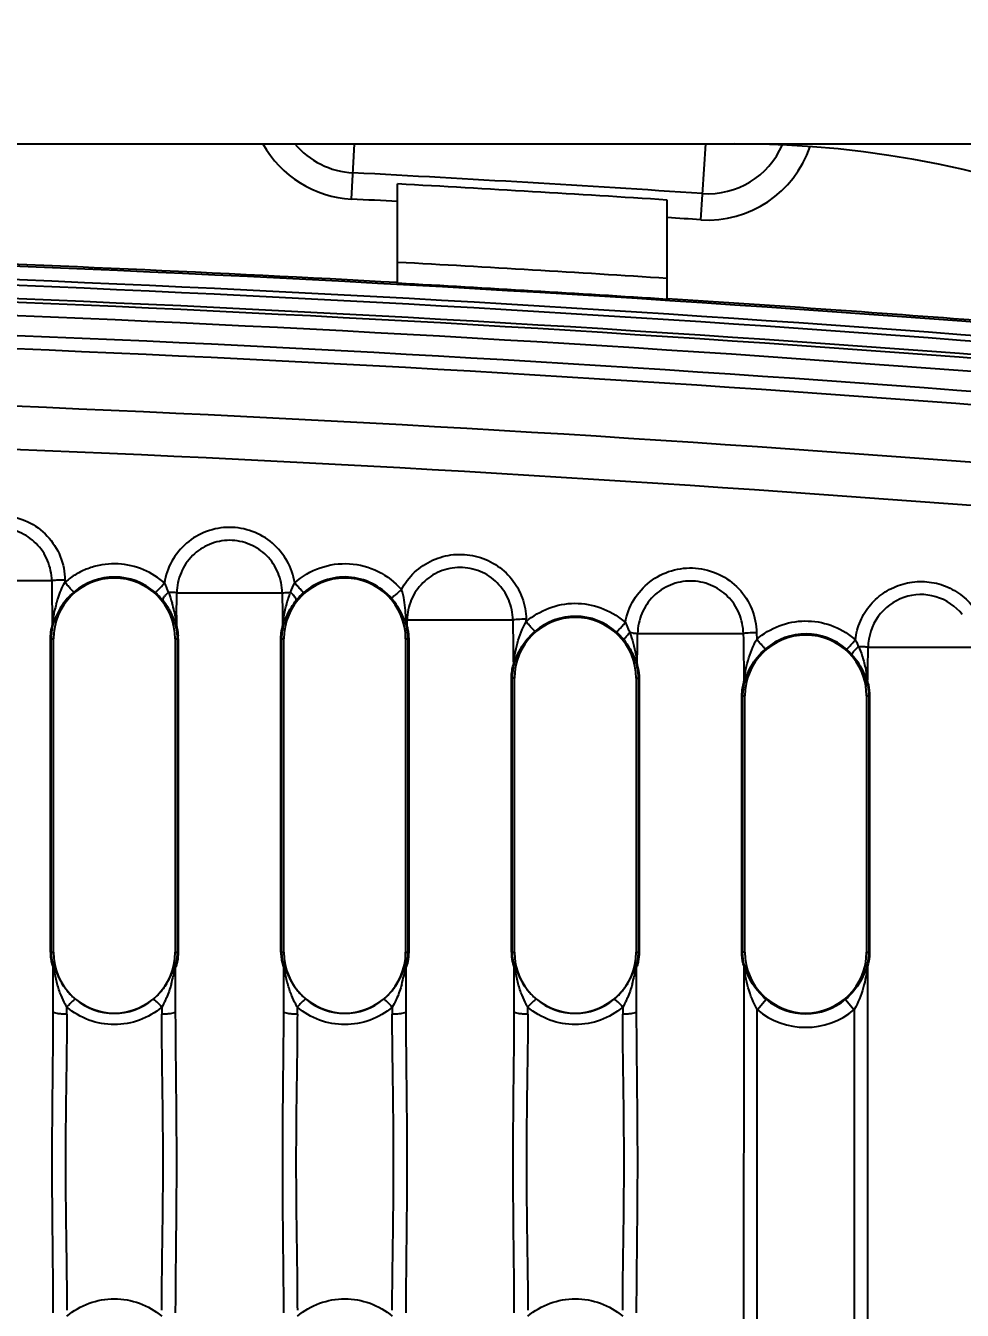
# Model space of a CAD drawing. Header units: millimetres. Extents: x 309 to 11345, y -1340 to 1318.
# Drawn here: x 10852.9 to 10922.3, y -428.5 to -333.2 of the extents above; entities that cross this region are included whole.
import ezdxf

# ---------------------------------------------------------------- set-up
doc = ezdxf.new("R2010")
doc.units = ezdxf.units.MM
doc.header["$LTSCALE"] = 16.335
doc.header["$PDMODE"] = 3
doc.header["$PDSIZE"] = 0.3125
doc.linetypes.add('HIDDEN', pattern=[0.2, 0.1, -0.1])
doc.layers.get('0').update_dxf_attribs({"linetype": 'CONTINUOUS'})
doc.layers.get('Defpoints').update_dxf_attribs({"linetype": 'CONTINUOUS'})
doc.layers.add('DEFAULT_2', color=8, linetype='HIDDEN')
doc.styles.get("Standard").update_dxf_attribs({"font": 'txt', "width": 0.8})
doc.dimstyles.new('STANDARD$0', dxfattribs={"dimscale": 2, "dimtxt": 3, "dimasz": 3, "dimexe": 1.25, "dimexo": 0.625, "dimgap": 0.5, "dimtad": 0, "dimdsep": 46, "dimlunit": 6, "dimtxsty": 'Standard', "dimblk": 'CLOSEDBLANK', "dimcen": 0, "dimclrt": 2, "dimazin": 2, "dimtfac": 2, "dimtmove": 1, "dimatfit": 3, "dimfxl": 0, "dimtolj": 1, "dimtzin": 0, "dimarcsym": 0})

# ---------------------------------------------------------------- blocks, each defined once
blk = doc.blocks.new('_ClosedBlank')
at = {"color": 0, "linetype": 'ByBlock', "lineweight": -2}
for p, q in [((-1, 0.1667), (0, 0)), ((-1, 0.1667), (-1, -0.1667)), ((0, 0), (-1, -0.1667))]:
    blk.add_line(p, q, dxfattribs=at)
blk = doc.blocks.new('*D579')
at = {"color": 4, "lineweight": -2}
for p, q in [((10560.464, -415.746), (10560.464, -306.518)), ((10980.464, -415.746), (10980.464, -306.518)), ((10580.464, -309.018), (10740.501, -309.018)), ((10960.464, -309.018), (10812.501, -309.018))]:
    blk.add_line(p, q, dxfattribs=at)
at = {"layer": 'Defpoints', "color": 0}
for p in [(10980.464, -309.018), (10560.464, -416.996), (10980.464, -416.996)]:
    blk.add_point(p, dxfattribs=at)
at = {"color": 4, "lineweight": -2, "xscale": 20, "yscale": 20, "zscale": 20, "rotation": 180}
blk.add_blockref('_ClosedBlank', (10560.464, -309.018), dxfattribs=at)
at = {"color": 4, "lineweight": -2, "xscale": 20, "yscale": 20, "zscale": 20}
blk.add_blockref('_ClosedBlank', (10980.464, -309.018), dxfattribs=at)
at = {"color": 6, "insert": (10776.501, -309.018), "char_height": 20, "attachment_point": 5}
blk.add_mtext('\\A1;420.00', dxfattribs=at)
blk = doc.blocks.new('*D580')
at = {"color": 4, "lineweight": -2}
for p, q in [((10862.224, -341.996), (11014.614, -341.996)), ((11012.114, -361.996), (11012.114, -428.04)), ((11012.114, -641.996), (11012.114, -500.04)), ((10887.434, -661.996), (11014.614, -661.996))]:
    blk.add_line(p, q, dxfattribs=at)
at = {"layer": 'Defpoints', "color": 0}
for p in [(10860.974, -341.996), (10886.184, -661.996), (11012.114, -661.996)]:
    blk.add_point(p, dxfattribs=at)
at = {"color": 4, "lineweight": -2, "xscale": 20, "yscale": 20, "zscale": 20}
for p, rotation in [((11012.114, -341.996), 90), ((11012.114, -661.996), 270)]:
    blk.add_blockref('_ClosedBlank', p, dxfattribs=dict(at, rotation=rotation))
at = {"color": 6, "insert": (11012.114, -464.04), "char_height": 20, "attachment_point": 5, "rotation": 90}
blk.add_mtext('\\A1;320.00', dxfattribs=at)

msp = doc.modelspace()

# ---------------------------------------------------------------- linework, layer by layer
at = {"color": 7, "linetype": 'Continuous'}
for p, q in [((10635.464, -341.996), (10905.464, -341.996)), ((10877.042, -346.102), (10877.259, -341.996)), ((10902.939, -347.638), (10903.31, -341.996)), ((10880.464, -352.294), (10880.464, -344.981)), ((10900.464, -353.489), (10900.464, -346.171)), ((10846.993, -374.398), (10854.812, -374.398)), ((10855.791, -374.358), (10855.792, -374.529)), ((10864.085, -375.303), (10871.906, -375.303)), ((10864.068, -376.955), (10864.058, -377.778)), ((10889.995, -377.448), (10889.992, -377.26)), ((10881.161, -377.813), (10881.168, -377.314)), ((10881.167, -377.314), (10889.009, -377.314)), ((10854.713, -401.949), (10854.713, -378.722)), ((10854.713, -378.722), (10854.937, -378.722)), ((10854.765, -401.949), (10854.765, -378.722)), ((10854.937, -401.949), (10854.937, -378.722)), ((10863.964, -378.722), (10863.964, -401.949)), ((10863.964, -378.722), (10864.188, -378.722)), ((10864.136, -378.722), (10864.136, -401.949)), ((10864.188, -378.722), (10864.188, -401.949)), ((10871.807, -401.949), (10871.807, -378.722)), ((10871.807, -378.722), (10872.031, -378.722)), ((10871.859, -401.949), (10871.859, -378.722)), ((10872.031, -401.949), (10872.031, -378.722)), ((10881.058, -378.722), (10881.058, -401.949)), ((10881.058, -378.722), (10881.282, -378.722)), ((10881.23, -378.722), (10881.23, -401.949)), ((10881.282, -378.722), (10881.282, -401.949)), ((10898.261, -378.32), (10906.102, -378.32)), ((10907.085, -378.267), (10907.091, -378.755)), ((10915.356, -379.325), (10923.192, -379.325)), ((10888.9, -401.949), (10888.9, -381.638)), ((10889.124, -381.638), (10888.9, -381.638)), ((10888.952, -401.949), (10888.952, -381.638)), ((10889.124, -401.949), (10889.124, -381.638)), ((10898.151, -381.638), (10898.151, -401.949)), ((10898.151, -381.638), (10898.375, -381.638)), ((10898.323, -381.638), (10898.323, -401.949)), ((10898.375, -381.638), (10898.375, -401.949)), ((10905.994, -401.949), (10905.994, -382.945)), ((10905.994, -382.945), (10906.218, -382.945)), ((10906.046, -401.949), (10906.046, -382.945)), ((10906.218, -401.949), (10906.218, -382.945)), ((10915.245, -382.945), (10915.245, -401.949)), ((10915.245, -382.945), (10915.469, -382.945)), ((10915.417, -382.945), (10915.417, -401.949)), ((10915.469, -382.945), (10915.469, -401.949)), ((10854.713, -401.949), (10854.937, -401.949)), ((10863.964, -401.949), (10864.188, -401.949)), ((10871.807, -401.949), (10872.031, -401.949)), ((10881.058, -401.949), (10881.282, -401.949)), ((10888.9, -401.949), (10889.124, -401.949)), ((10898.151, -401.949), (10898.375, -401.949)), ((10906.218, -401.949), (10905.994, -401.949)), ((10915.245, -401.949), (10915.469, -401.949)), ((10854.926, -406.377), (10854.926, -402.827)), ((10863.976, -402.827), (10863.976, -406.377)), ((10872.02, -406.377), (10872.02, -402.827)), ((10881.069, -402.827), (10881.069, -406.377)), ((10889.113, -406.377), (10889.113, -402.827)), ((10898.163, -402.827), (10898.163, -406.377)), ((10906.125, -501.993), (10906.153, -402.98)), ((10915.309, -402.98), (10915.337, -501.993)), ((10907.791, -405.45), (10907.145, -406.218)), ((10913.672, -405.45), (10914.318, -406.218)), ((10855.932, -406.557), (10855.932, -406.026)), ((10862.97, -406.026), (10862.97, -406.557)), ((10873.025, -406.557), (10873.025, -406.026)), ((10880.064, -406.026), (10880.064, -406.557)), ((10890.119, -406.557), (10890.119, -406.026)), ((10897.157, -406.026), (10897.157, -406.557)), ((10907.134, -501.996), (10907.134, -406.212)), ((10914.33, -406.211), (10914.33, -501.996))]:
    msp.add_line(p, q, dxfattribs=at)
for centre, radius, start, end in [((10877.464, -338.113), 8, 209.03943, 266.97393), ((10877.464, -338.113), 6.046, 219.96145, 266.97393), ((10905.464, -416.996), 75, 0, 90), ((10903.464, -339.655), 8, 266.23767, 341.41772), ((10903.464, -339.655), 6.046, 266.23767, 336.35664), ((10770.464, -2362.171), 2020.838, 86.237665, 86.973928), ((10770.464, -2362.171), 2020.187, 86.31044, 86.878678), ((10770.464, -2362.171), 2018.885, 86.876662, 86.973928), ((10770.464, -2362.171), 2018.885, 86.237665, 86.308056), ((10770.464, -2362.171), 2012.747, 85.604565, 94.395435), ((10770.464, -2362.171), 2011.743, 85.604565, 94.395435), ((10770.464, -2362.171), 2012.885, 86.867343, 88.007082), ((10770.464, -2362.171), 2011.326, 85.604565, 94.395435), ((10770.464, -2362.171), 2014.385, 86.299797, 86.869678), ((10770.464, -2362.171), 2010.339, 85.604565, 94.395435), ((10770.464, -2362.171), 2010.069, 85.604565, 94.395435), ((10770.464, -2362.171), 2012.832, 86.296939, 86.867261), ((10770.464, -2362.171), 2009.082, 85.604565, 94.395435), ((10770.464, -2362.171), 2012.885, 85.604565, 86.297036), ((10770.464, -2362.171), 2007.606, 85.604565, 94.395435), ((10770.464, -2362.171), 2006.619, 85.604565, 94.395435), ((10770.464, -2362.171), 2002.364, 85.604565, 94.395435), ((10770.464, -2362.171), 1999.166, 85.604565, 94.395435), ((11420.685, -369.909), 565.891, 180.45451, 180.68192), ((10859.451, -378.722), 4.514, 0, 180), ((10858.778, -377.757), 4.398, 130.45756, 132.76611), ((10859.451, -378.713), 4.585, 48.32946, 130.88496), ((10876.544, -378.722), 4.514, 0, 180), ((10859.75, -379.056), 5.04, 130.89969, 136.11554), ((10859.112, -379.096), 5.097, 42.59505, 48.33921), ((10859.417, -378.742), 5.604, 48.02706, 49.6344), ((10856.013, -378.017), 7.945, 20.27881, 22.20861), ((10271.171, -369.935), 592.938, 359.321664, 359.481271), ((11464.267, -370.461), 592.381, 180.468321, 180.709609), ((10864.009, -378.551), 9.186, 164.69563, 168.04913), ((10859.627, -378.949), 4.877, 136.07634, 157.06806), ((10859.219, -378.994), 4.949, 39.44376, 42.57164), ((10859.238, -378.976), 4.923, 37.18068, 39.42149), ((10859.265, -378.956), 4.89, 30.23133, 37.18538), ((10854.881, -378.559), 9.202, 11.80671, 15.70042), ((10893.638, -381.638), 4.514, 0, 180), ((10893.639, -381.625), 4.579, 48.25099, 130.72011), ((11811.033, -367.684), 922.074, 180.598426, 180.804839), ((10893.649, -381.609), 5.524, 47.90644, 49.59434), ((10860.587, -378.722), 3.601, 359.99868, 3.51352), ((10893.412, -381.904), 4.938, 38.48082, 41.93017), ((10897.296, -387.904), 9.643, 86.25081, 87.74109), ((9970.631, -367.948), 927.688, 359.215261, 359.359398), ((11853.792, -368.517), 947.741, 180.592613, 180.811208), ((10910.731, -382.945), 4.514, 0, 180), ((10910.733, -382.931), 4.578, 48.72971, 130.67725), ((10910.742, -382.916), 5.522, 48.38996, 50.06883), ((10908.428, -381.885), 6.74, 22.81406, 24.1339), ((10910.49, -383.222), 4.957, 42.28856, 43.61014), ((9989.188, -369.164), 926.223, 359.208752, 359.371439), ((10859.451, -401.949), 4.514, 180, 0), ((10876.544, -401.949), 4.514, 180, 0), ((10893.638, -401.949), 4.514, 180, 0), ((10910.731, -401.949), 4.514, 180, 0), ((10829.564, -401.817), 25.363, 357.65496, 357.92774), ((10853.984, -403.051), 0.942, 0.0141, 12.04563), ((10827.118, -401.728), 27.81, 357.92693, 358.06076), ((10854.017, -402.828), 0.91, 0.02515, 10.0006), ((10864.879, -402.826), 0.903, 170.04148, 180.08662), ((10864.917, -403.051), 0.942, 167.95478, 179.98403), ((10890.596, -401.769), 26.622, 181.93806, 182.33773), ((10846.657, -401.817), 25.363, 357.65496, 357.92774), ((10871.078, -403.051), 0.942, 0.0141, 12.04563), ((10844.211, -401.728), 27.81, 357.92693, 358.06076), ((10871.11, -402.828), 0.91, 0.02515, 10.0006), ((10881.972, -402.826), 0.903, 170.04148, 180.08662), ((10882.011, -403.051), 0.942, 167.95477, 179.98403), ((10907.689, -401.769), 26.622, 181.93806, 182.33773), ((10863.751, -401.817), 25.363, 357.65496, 357.92774), ((10888.171, -403.051), 0.942, 0.0141, 12.04563), ((10861.305, -401.728), 27.81, 357.92693, 358.06076), ((10888.204, -402.828), 0.91, 0.02515, 10.0006), ((10899.066, -402.826), 0.903, 170.04148, 180.08662), ((10899.104, -403.051), 0.942, 167.95477, 179.98403), ((10924.783, -401.769), 26.622, 181.93806, 182.33773), ((10855.148, -401.953), 8.852, 344.34055, 348.42203), ((10872.242, -401.953), 8.852, 344.34055, 348.42203), ((10889.335, -401.953), 8.852, 344.34056, 348.42203), ((10859.451, -402.001), 4.486, 230.05445, 309.94562), ((10876.544, -402.001), 4.486, 230.05445, 309.94562), ((10893.638, -402.001), 4.486, 230.05621, 309.94281), ((10910.731, -401.949), 4.572, 229.91133, 310.08977), ((10910.731, -401.939), 5.586, 229.90713, 310.10293)]:
    msp.add_arc(centre, radius, start, end, dxfattribs=at)
for points, knots in [([(10846.087, -373.58), (10846.193, -372.992), (10846.618, -371.84), (10847.843, -370.474), (10849.477, -369.639), (10851.303, -369.448), (10853.074, -369.927), (10854.556, -371.01), (10855.545, -372.556), (10855.781, -373.76), (10855.792, -374.358)], [0, 0, 0, 0, 0.124955, 0.249969, 0.374987, 0.50001, 0.625033, 0.750049, 0.87506, 1, 1, 1, 1]), ([(10854.812, -374.398), (10854.807, -373.89), (10854.59, -372.868), (10853.729, -371.568), (10852.427, -370.712), (10850.901, -370.395), (10849.376, -370.714), (10848.075, -371.572), (10847.216, -372.871), (10846.998, -373.891), (10846.993, -374.398)], [0, 0, 0, 0, 0.125377, 0.25044, 0.375378, 0.50015, 0.624947, 0.749906, 0.874888, 1, 1, 1, 1]), ([(10872.828, -374.568), (10872.739, -374.002), (10872.355, -372.891), (10871.239, -371.537), (10869.721, -370.652), (10867.992, -370.345), (10866.263, -370.654), (10864.747, -371.541), (10863.633, -372.897), (10863.251, -374.009), (10863.164, -374.576)], [0, 0, 0, 0, 0.12496, 0.249974, 0.374991, 0.500014, 0.625036, 0.750052, 0.875059, 1, 1, 1, 1]), ([(10871.906, -375.303), (10871.901, -374.796), (10871.684, -373.776), (10870.826, -372.476), (10869.527, -371.62), (10868.004, -371.301), (10866.479, -371.616), (10865.175, -372.47), (10864.31, -373.771), (10864.091, -374.794), (10864.085, -375.303)], [0, 0, 0, 0, 0.125203, 0.25009, 0.374833, 0.49944, 0.624142, 0.74913, 0.874393, 1, 1, 1, 1]), ([(10880.747, -375.061), (10880.997, -374.586), (10881.661, -373.713), (10883.024, -372.803), (10884.609, -372.381), (10886.245, -372.494), (10887.757, -373.128), (10888.984, -374.218), (10889.787, -375.645), (10889.988, -376.724), (10889.995, -377.26)], [0, 0, 0, 0, 0.124963, 0.249998, 0.375032, 0.500042, 0.625053, 0.750071, 0.875083, 1, 1, 1, 1]), ([(10863.046, -374.472), (10862.558, -374.057), (10861.428, -373.388), (10859.816, -373.093), (10858.53, -373.197), (10857.592, -373.446), (10856.708, -373.841), (10856.169, -374.202), (10855.925, -374.411)], [0, 0, 0, 0, 0.249615, 0.499236, 0.624442, 0.749558, 0.874996, 1, 1, 1, 1]), ([(10872.828, -374.568), (10873.372, -374.078), (10874.668, -373.306), (10876.9, -372.998), (10879.077, -373.58), (10880.268, -374.508), (10880.747, -375.061)], [0, 0, 0, 0, 0.250015, 0.499999, 0.749988, 1, 1, 1, 1]), ([(10889.011, -377.314), (10889.005, -376.807), (10888.79, -375.785), (10887.92, -374.491), (10886.622, -373.622), (10885.089, -373.318), (10883.557, -373.624), (10882.259, -374.492), (10881.388, -375.785), (10881.174, -376.807), (10881.167, -377.314)], [0, 0, 0, 0, 0.12492, 0.249951, 0.374987, 0.500021, 0.625051, 0.750085, 0.875099, 1, 1, 1, 1]), ([(10897.352, -377.51), (10897.453, -376.919), (10897.881, -375.765), (10899.104, -374.392), (10900.741, -373.552), (10902.571, -373.357), (10904.348, -373.832), (10905.836, -374.914), (10906.832, -376.46), (10907.077, -377.667), (10907.085, -378.267)], [0, 0, 0, 0, 0.124885, 0.249912, 0.374973, 0.499978, 0.624987, 0.75002, 0.875023, 1, 1, 1, 1]), ([(10855.791, -374.358), (10855.584, -374.36), (10855.3, -374.365), (10854.975, -374.382), (10854.855, -374.391), (10854.812, -374.398)], [0, 0, 0, 0, 0.633151, 0.866728, 1, 1, 1, 1]), ([(10879.994, -375.69), (10879.6, -375.24), (10878.615, -374.496), (10876.837, -374.011), (10875.013, -374.272), (10873.943, -374.888), (10873.496, -375.286)], [0, 0, 0, 0, 0.250013, 0.499985, 0.749968, 1, 1, 1, 1]), ([(10855.149, -376.126), (10855.188, -375.986), (10855.354, -375.435), (10855.58, -374.901), (10855.792, -374.528)], [0, 0, 0, 0, 0.254043, 1, 1, 1, 1]), ([(10856.45, -375.246), (10856.442, -375.243), (10856.422, -375.221), (10856.378, -375.181), (10856.315, -375.114), (10856.194, -374.984), (10856.017, -374.786), (10855.869, -374.617), (10855.792, -374.528)], [0, 0, 0, 0, 0.027389, 0.089025, 0.183624, 0.309762, 0.638275, 1, 1, 1, 1]), ([(10862.5, -375.288), (10862.513, -375.282), (10862.545, -375.244), (10862.58, -375.213), (10862.603, -375.188)], [0, 0, 0, 0, 0.29669, 1, 1, 1, 1]), ([(10862.603, -375.188), (10862.64, -375.151), (10862.83, -374.949), (10863.015, -374.743), (10863.164, -374.576)], [0, 0, 0, 0, 0.188947, 1, 1, 1, 1]), ([(10863.041, -375.85), (10863.029, -375.823), (10863.059, -375.732), (10863.144, -375.603), (10863.288, -375.436), (10863.403, -375.322), (10863.466, -375.263)], [0, 0, 0, 0, 0.120156, 0.340278, 0.649069, 1, 1, 1, 1]), ([(10863.164, -374.576), (10863.183, -374.61), (10863.257, -374.753), (10863.323, -374.9), (10863.369, -375.014)], [0, 0, 0, 0, 0.239034, 1, 1, 1, 1]), ([(10864.085, -375.303), (10864.01, -375.288), (10863.802, -375.279), (10863.597, -375.267), (10863.466, -375.263)], [0, 0, 0, 0, 0.368451, 1, 1, 1, 1]), ([(10871.906, -375.303), (10871.979, -375.29), (10872.185, -375.282), (10872.39, -375.272), (10872.522, -375.268)], [0, 0, 0, 0, 0.358285, 1, 1, 1, 1]), ([(10871.932, -377.798), (10871.948, -377.586), (10872.024, -377.054), (10872.191, -376.2), (10872.407, -375.578), (10872.522, -375.268)], [0, 0, 0, 0, 0.243989, 0.619415, 1, 1, 1, 1]), ([(10872.946, -375.858), (10872.959, -375.831), (10872.928, -375.737), (10872.843, -375.607), (10872.699, -375.44), (10872.584, -375.326), (10872.522, -375.268)], [0, 0, 0, 0, 0.123891, 0.347114, 0.654858, 1, 1, 1, 1]), ([(10873.496, -375.286), (10873.488, -375.282), (10873.468, -375.26), (10873.424, -375.22), (10873.36, -375.152), (10873.237, -375.022), (10873.057, -374.824), (10872.906, -374.656), (10872.828, -374.568)], [0, 0, 0, 0, 0.027225, 0.088882, 0.183596, 0.309904, 0.638707, 1, 1, 1, 1]), ([(10873.496, -375.286), (10873.445, -375.332), (10873.251, -375.512), (10873.07, -375.706), (10872.946, -375.858)], [0, 0, 0, 0, 0.25835, 1, 1, 1, 1]), ([(10880.747, -375.061), (10880.658, -375.139), (10880.487, -375.287), (10880.284, -375.461), (10880.145, -375.575), (10880.074, -375.634), (10880.026, -375.668), (10880.003, -375.688), (10879.994, -375.69)], [0, 0, 0, 0, 0.361803, 0.690671, 0.816838, 0.911355, 0.972838, 1, 1, 1, 1]), ([(10881.037, -376.613), (10881.019, -376.352), (10880.978, -375.825), (10880.841, -375.311), (10880.747, -375.061)], [0, 0, 0, 0, 0.49448, 1, 1, 1, 1]), ([(10906.102, -378.32), (10906.095, -377.811), (10905.876, -376.79), (10905.013, -375.491), (10903.709, -374.635), (10902.182, -374.319), (10900.656, -374.637), (10899.352, -375.493), (10898.489, -376.792), (10898.268, -377.812), (10898.261, -378.32)], [0, 0, 0, 0, 0.12531, 0.250342, 0.375257, 0.500025, 0.624828, 0.749817, 0.874867, 1, 1, 1, 1]), ([(10914.41, -378.787), (10914.463, -378.313), (10914.714, -377.373), (10915.484, -376.138), (10916.581, -375.18), (10917.908, -374.581), (10919.352, -374.391), (10920.789, -374.626), (10922.097, -375.266), (10922.81, -375.928), (10923.109, -376.302)], [0, 0, 0, 0, 0.124839, 0.249827, 0.374853, 0.499845, 0.624849, 0.749867, 0.874928, 1, 1, 1, 1]), ([(10922.342, -376.918), (10921.851, -376.297), (10920.445, -375.337), (10917.919, -375.405), (10915.893, -376.914), (10915.366, -378.533), (10915.356, -379.325)], [0, 0, 0, 0, 0.249916, 0.499565, 0.749706, 1, 1, 1, 1]), ([(10871.939, -377.961), (10872.019, -377.605), (10872.26, -376.854), (10872.681, -376.181), (10872.946, -375.858)], [0, 0, 0, 0, 0.466998, 1, 1, 1, 1]), ([(10881.041, -377.543), (10880.996, -377.395), (10880.858, -377.007), (10880.525, -376.372), (10880.194, -375.918), (10879.994, -375.69)], [0, 0, 0, 0, 0.216616, 0.575538, 1, 1, 1, 1]), ([(10889.991, -377.448), (10890.484, -377.018), (10891.634, -376.33), (10893.601, -375.96), (10895.575, -376.301), (10896.732, -376.978), (10897.23, -377.402)], [0, 0, 0, 0, 0.249989, 0.499944, 0.749931, 1, 1, 1, 1]), ([(10854.848, -377.765), (10854.858, -377.681), (10854.901, -377.306), (10854.962, -376.934), (10855.023, -376.649)], [0, 0, 0, 0, 0.226058, 1, 1, 1, 1]), ([(10854.852, -377.935), (10854.868, -377.869), (10854.942, -377.568), (10855.041, -377.272), (10855.136, -377.049)], [0, 0, 0, 0, 0.217691, 1, 1, 1, 1]), ([(10863.49, -376.494), (10863.553, -376.604), (10863.777, -377.023), (10863.935, -377.476), (10864.02, -377.814)], [0, 0, 0, 0, 0.265956, 1, 1, 1, 1]), ([(10863.888, -376.677), (10863.908, -376.772), (10863.979, -377.136), (10864.027, -377.505), (10864.058, -377.778)], [0, 0, 0, 0, 0.260935, 1, 1, 1, 1]), ([(10889.992, -377.26), (10889.784, -377.262), (10889.498, -377.268), (10889.171, -377.293), (10889.051, -377.304), (10889.009, -377.314)], [0, 0, 0, 0, 0.634933, 0.868338, 1, 1, 1, 1]), ([(10854.713, -378.722), (10854.713, -378.646), (10854.722, -378.369), (10854.763, -378.093), (10854.811, -377.898)], [0, 0, 0, 0, 0.275148, 1, 1, 1, 1]), ([(10854.852, -377.935), (10854.824, -378.048), (10854.783, -378.31), (10854.765, -378.574), (10854.765, -378.722)], [0, 0, 0, 0, 0.442164, 1, 1, 1, 1]), ([(10854.811, -377.898), (10854.814, -377.886), (10854.826, -377.841), (10854.838, -377.797), (10854.848, -377.765)], [0, 0, 0, 0, 0.27214, 1, 1, 1, 1]), ([(10864.02, -377.814), (10864.029, -377.847), (10864.039, -377.891), (10864.05, -377.935), (10864.052, -377.945)], [0, 0, 0, 0, 0.767987, 1, 1, 1, 1]), ([(10864.136, -378.722), (10864.136, -378.648), (10864.127, -378.387), (10864.096, -378.127), (10864.052, -377.945)], [0, 0, 0, 0, 0.283711, 1, 1, 1, 1]), ([(10864.058, -377.778), (10864.072, -377.825), (10864.135, -378.061), (10864.169, -378.305), (10864.181, -378.501)], [0, 0, 0, 0, 0.198646, 1, 1, 1, 1]), ([(10871.807, -378.722), (10871.807, -378.633), (10871.819, -378.322), (10871.869, -378.011), (10871.932, -377.798)], [0, 0, 0, 0, 0.286024, 1, 1, 1, 1]), ([(10871.939, -377.961), (10871.927, -378.012), (10871.88, -378.263), (10871.859, -378.519), (10871.859, -378.722)], [0, 0, 0, 0, 0.204769, 1, 1, 1, 1]), ([(10881.041, -377.543), (10881.038, -377.524), (10881.033, -377.44), (10881.065, -377.357), (10881.099, -377.301)], [0, 0, 0, 0, 0.218084, 1, 1, 1, 1]), ([(10881.041, -377.542), (10881.052, -377.58), (10881.094, -377.723), (10881.129, -377.867), (10881.153, -377.974)], [0, 0, 0, 0, 0.265854, 1, 1, 1, 1]), ([(10881.167, -377.314), (10881.163, -377.313), (10881.14, -377.307), (10881.117, -377.304), (10881.099, -377.301)], [0, 0, 0, 0, 0.193537, 1, 1, 1, 1]), ([(10881.099, -377.301), (10881.105, -377.346), (10881.129, -377.516), (10881.148, -377.687), (10881.161, -377.813)], [0, 0, 0, 0, 0.262263, 1, 1, 1, 1]), ([(10881.23, -378.722), (10881.23, -378.652), (10881.221, -378.401), (10881.192, -378.15), (10881.153, -377.974)], [0, 0, 0, 0, 0.279231, 1, 1, 1, 1]), ([(10881.161, -377.813), (10881.178, -377.873), (10881.251, -378.17), (10881.282, -378.478), (10881.282, -378.722)], [0, 0, 0, 0, 0.20286, 1, 1, 1, 1]), ([(10889.048, -380.813), (10889.106, -380.601), (10889.236, -380.138), (10889.68, -379.183), (10890.22, -378.526), (10890.651, -378.154)], [0, 0, 0, 0, 0.209776, 0.456938, 1, 1, 1, 1]), ([(10889.05, -380.636), (10889.083, -380.378), (10889.155, -379.835), (10889.403, -378.749), (10889.713, -377.941), (10889.995, -377.448)], [0, 0, 0, 0, 0.2334, 0.490648, 1, 1, 1, 1]), ([(10890.651, -378.154), (10890.642, -378.152), (10890.618, -378.127), (10890.57, -378.085), (10890.503, -378.014), (10890.379, -377.884), (10890.208, -377.693), (10890.067, -377.532), (10889.995, -377.448)], [0, 0, 0, 0, 0.031258, 0.099876, 0.201889, 0.333054, 0.657769, 1, 1, 1, 1]), ([(10896.688, -378.208), (10896.696, -378.206), (10896.717, -378.184), (10896.761, -378.146), (10896.824, -378.081), (10896.947, -377.954), (10897.125, -377.761), (10897.274, -377.596), (10897.352, -377.51)], [0, 0, 0, 0, 0.027448, 0.088948, 0.183313, 0.309185, 0.637409, 1, 1, 1, 1]), ([(10907.091, -378.755), (10907.581, -378.329), (10908.721, -377.642), (10910.674, -377.272), (10912.635, -377.6), (10913.789, -378.265), (10914.287, -378.682)], [0, 0, 0, 0, 0.249969, 0.499942, 0.749928, 1, 1, 1, 1]), ([(10897.277, -378.831), (10897.265, -378.804), (10897.291, -378.716), (10897.414, -378.524), (10897.563, -378.374), (10897.676, -378.269)], [0, 0, 0, 0, 0.124646, 0.344748, 1, 1, 1, 1]), ([(10897.277, -378.831), (10897.526, -379.145), (10897.834, -379.65), (10898.103, -380.344), (10898.191, -380.675), (10898.231, -380.828)], [0, 0, 0, 0, 0.539007, 0.787335, 1, 1, 1, 1]), ([(10897.927, -378.282), (10897.998, -378.287), (10898.109, -378.297), (10898.222, -378.308), (10898.261, -378.32)], [0, 0, 0, 0, 0.637355, 1, 1, 1, 1]), ([(10897.928, -379.031), (10898.005, -379.308), (10898.128, -379.845), (10898.199, -380.391), (10898.232, -380.653)], [0, 0, 0, 0, 0.520476, 1, 1, 1, 1]), ([(10907.085, -378.267), (10906.876, -378.269), (10906.591, -378.275), (10906.264, -378.299), (10906.144, -378.31), (10906.102, -378.32)], [0, 0, 0, 0, 0.634433, 0.868025, 1, 1, 1, 1]), ([(10906.146, -381.935), (10906.18, -381.679), (10906.252, -381.138), (10906.5, -380.054), (10906.81, -379.247), (10907.091, -378.755)], [0, 0, 0, 0, 0.232522, 0.490028, 1, 1, 1, 1]), ([(10907.748, -379.459), (10907.738, -379.457), (10907.715, -379.432), (10907.667, -379.391), (10907.599, -379.32), (10907.476, -379.191), (10907.304, -379), (10907.163, -378.839), (10907.091, -378.755)], [0, 0, 0, 0, 0.031348, 0.099971, 0.201954, 0.333072, 0.657706, 1, 1, 1, 1]), ([(10913.752, -379.49), (10913.761, -379.487), (10913.781, -379.466), (10913.825, -379.427), (10913.888, -379.362), (10914.009, -379.234), (10914.185, -379.04), (10914.333, -378.875), (10914.41, -378.787)], [0, 0, 0, 0, 0.027456, 0.088948, 0.183294, 0.309137, 0.637312, 1, 1, 1, 1]), ([(10914.409, -378.787), (10914.424, -378.814), (10914.484, -378.926), (10914.539, -379.041), (10914.579, -379.129)], [0, 0, 0, 0, 0.241246, 1, 1, 1, 1]), ([(10906.144, -382.114), (10906.202, -381.903), (10906.331, -381.442), (10906.776, -380.488), (10907.316, -379.831), (10907.748, -379.459)], [0, 0, 0, 0, 0.208782, 0.456194, 1, 1, 1, 1]), ([(10914.156, -379.887), (10914.153, -379.877), (10914.158, -379.847), (10914.195, -379.771), (10914.291, -379.641), (10914.447, -379.465), (10914.572, -379.338), (10914.64, -379.272)], [0, 0, 0, 0, 0.039322, 0.106123, 0.325118, 0.641444, 1, 1, 1, 1]), ([(10914.156, -379.887), (10914.466, -380.227), (10914.849, -380.791), (10915.175, -381.579), (10915.277, -381.956), (10915.323, -382.13)], [0, 0, 0, 0, 0.540675, 0.788381, 1, 1, 1, 1]), ([(10914.64, -379.272), (10914.797, -379.276), (10915.006, -379.284), (10915.244, -379.306), (10915.327, -379.317), (10915.356, -379.325)], [0, 0, 0, 0, 0.652905, 0.872927, 1, 1, 1, 1]), ([(10914.917, -379.994), (10915.024, -380.325), (10915.191, -380.974), (10915.283, -381.637), (10915.323, -381.955)], [0, 0, 0, 0, 0.520172, 1, 1, 1, 1]), ([(10888.9, -381.638), (10888.9, -381.442), (10888.929, -381.103), (10889.004, -380.771), (10889.05, -380.636)], [0, 0, 0, 0, 0.577891, 1, 1, 1, 1]), ([(10889.048, -380.813), (10889.017, -380.928), (10888.973, -381.203), (10888.952, -381.48), (10888.952, -381.638)], [0, 0, 0, 0, 0.429847, 1, 1, 1, 1]), ([(10898.323, -381.638), (10898.323, -381.484), (10898.304, -381.212), (10898.261, -380.942), (10898.231, -380.828)], [0, 0, 0, 0, 0.565037, 1, 1, 1, 1]), ([(10898.232, -380.653), (10898.251, -380.712), (10898.339, -381.033), (10898.375, -381.368), (10898.375, -381.638)], [0, 0, 0, 0, 0.186945, 1, 1, 1, 1]), ([(10905.994, -382.945), (10905.994, -382.747), (10906.023, -382.405), (10906.099, -382.07), (10906.146, -381.935)], [0, 0, 0, 0, 0.580602, 1, 1, 1, 1]), ([(10915.323, -381.955), (10915.343, -382.014), (10915.432, -382.336), (10915.469, -382.673), (10915.469, -382.945)], [0, 0, 0, 0, 0.185411, 1, 1, 1, 1]), ([(10906.144, -382.114), (10906.112, -382.229), (10906.067, -382.506), (10906.046, -382.785), (10906.046, -382.945)], [0, 0, 0, 0, 0.427284, 1, 1, 1, 1]), ([(10915.417, -382.945), (10915.417, -382.79), (10915.397, -382.516), (10915.354, -382.245), (10915.323, -382.13)], [0, 0, 0, 0, 0.56635, 1, 1, 1, 1]), ([(10854.713, -401.949), (10854.713, -402.03), (10854.719, -402.191), (10854.74, -402.414), (10854.781, -402.64), (10854.808, -402.789), (10854.926, -403.138), (10854.926, -403.051)], [0, 0, 0, 0, 0.21499, 0.42121, 0.609642, 0.77114, 1, 1, 1, 1]), ([(10854.765, -401.949), (10854.765, -402.061), (10854.774, -402.226), (10854.797, -402.436), (10854.817, -402.574), (10854.84, -402.689), (10854.861, -402.782), (10854.882, -402.833), (10854.891, -402.869), (10854.899, -402.871)], [0, 0, 0, 0, 0.358861, 0.52633, 0.677356, 0.80557, 0.905304, 0.971566, 1, 1, 1, 1]), ([(10864.188, -401.949), (10864.188, -402.181), (10864.159, -402.502), (10864.069, -402.862), (10864.026, -402.995), (10864.003, -403.042)], [0, 0, 0, 0, 0.62537, 0.85881, 1, 1, 1, 1]), ([(10864.111, -402.374), (10864.115, -402.34), (10864.129, -402.198), (10864.136, -402.057), (10864.136, -401.949)], [0, 0, 0, 0, 0.240833, 1, 1, 1, 1]), ([(10871.807, -401.949), (10871.807, -402.03), (10871.813, -402.191), (10871.834, -402.414), (10871.875, -402.64), (10871.901, -402.789), (10872.02, -403.138), (10872.02, -403.051)], [0, 0, 0, 0, 0.214988, 0.421215, 0.609641, 0.771142, 1, 1, 1, 1]), ([(10871.859, -401.949), (10871.859, -402.012), (10871.864, -402.145), (10871.877, -402.389), (10871.991, -403.037), (10871.999, -402.855)], [0, 0, 0, 0, 0.206215, 0.406813, 1, 1, 1, 1]), ([(10881.282, -401.949), (10881.282, -402.181), (10881.252, -402.502), (10881.163, -402.862), (10881.119, -402.995), (10881.097, -403.042)], [0, 0, 0, 0, 0.62537, 0.85881, 1, 1, 1, 1]), ([(10881.205, -402.374), (10881.209, -402.34), (10881.223, -402.198), (10881.23, -402.057), (10881.23, -401.949)], [0, 0, 0, 0, 0.240833, 1, 1, 1, 1]), ([(10888.9, -401.949), (10888.9, -402.181), (10888.93, -402.501), (10889.019, -402.861), (10889.063, -402.994), (10889.085, -403.042)], [0, 0, 0, 0, 0.624937, 0.858556, 1, 1, 1, 1]), ([(10888.952, -401.949), (10888.952, -402.061), (10888.961, -402.226), (10888.984, -402.436), (10889.004, -402.574), (10889.027, -402.689), (10889.048, -402.782), (10889.069, -402.833), (10889.078, -402.869), (10889.086, -402.871)], [0, 0, 0, 0, 0.358861, 0.52633, 0.677356, 0.80557, 0.905304, 0.971566, 1, 1, 1, 1]), ([(10898.375, -401.949), (10898.375, -402.181), (10898.346, -402.502), (10898.256, -402.862), (10898.213, -402.995), (10898.19, -403.042)], [0, 0, 0, 0, 0.62537, 0.85881, 1, 1, 1, 1]), ([(10898.298, -402.374), (10898.302, -402.34), (10898.316, -402.198), (10898.323, -402.057), (10898.323, -401.949)], [0, 0, 0, 0, 0.240833, 1, 1, 1, 1]), ([(10906.153, -402.98), (10906.133, -402.923), (10906.033, -402.589), (10905.995, -402.237), (10905.994, -401.949)], [0, 0, 0, 0, 0.174049, 1, 1, 1, 1]), ([(10906.148, -402.796), (10906.115, -402.68), (10906.065, -402.399), (10906.046, -402.114), (10906.046, -401.949)], [0, 0, 0, 0, 0.421281, 1, 1, 1, 1]), ([(10915.469, -401.949), (10915.468, -402.055), (10915.452, -402.403), (10915.392, -402.752), (10915.309, -402.98)], [0, 0, 0, 0, 0.305168, 1, 1, 1, 1]), ([(10915.314, -402.796), (10915.348, -402.681), (10915.394, -402.398), (10915.417, -402.114), (10915.417, -401.949)], [0, 0, 0, 0, 0.420298, 1, 1, 1, 1]), ([(10855.218, -404.297), (10855.177, -404.15), (10855.123, -403.929), (10855.061, -403.632), (10855.021, -403.413), (10854.986, -403.196), (10854.964, -403.026), (10854.945, -402.892), (10854.941, -402.844), (10854.926, -402.781), (10854.926, -402.817), (10854.926, -402.827)], [0, 0, 0, 0, 0.292745, 0.438531, 0.582185, 0.722214, 0.857924, 0.920652, 0.965542, 0.980281, 1, 1, 1, 1]), ([(10863.976, -402.827), (10863.976, -402.723), (10863.915, -403.221), (10863.881, -403.406), (10863.84, -403.63), (10863.82, -403.73)], [0, 0, 0, 0, 0.34129, 0.665205, 1, 1, 1, 1]), ([(10863.996, -402.855), (10863.997, -402.86), (10863.999, -402.878), (10864.025, -402.84), (10864.034, -402.79), (10864.066, -402.68), (10864.089, -402.54), (10864.105, -402.432), (10864.111, -402.374)], [0, 0, 0, 0, 0.031532, 0.058615, 0.179548, 0.387286, 0.666665, 1, 1, 1, 1]), ([(10872.311, -404.297), (10872.271, -404.15), (10872.216, -403.929), (10872.155, -403.632), (10872.115, -403.413), (10872.08, -403.196), (10872.057, -403.026), (10872.038, -402.892), (10872.035, -402.844), (10872.02, -402.781), (10872.02, -402.817), (10872.02, -402.827)], [0, 0, 0, 0, 0.292745, 0.438531, 0.582185, 0.722214, 0.857924, 0.920652, 0.965542, 0.980281, 1, 1, 1, 1]), ([(10881.069, -402.827), (10881.069, -402.723), (10881.008, -403.221), (10880.974, -403.406), (10880.934, -403.63), (10880.913, -403.73)], [0, 0, 0, 0, 0.34129, 0.665205, 1, 1, 1, 1]), ([(10881.09, -402.855), (10881.09, -402.86), (10881.092, -402.878), (10881.119, -402.84), (10881.127, -402.79), (10881.159, -402.68), (10881.183, -402.54), (10881.198, -402.432), (10881.205, -402.374)], [0, 0, 0, 0, 0.031532, 0.058615, 0.179548, 0.387286, 0.666665, 1, 1, 1, 1]), ([(10889.405, -404.297), (10889.364, -404.15), (10889.31, -403.929), (10889.248, -403.632), (10889.208, -403.413), (10889.173, -403.196), (10889.151, -403.026), (10889.132, -402.892), (10889.128, -402.844), (10889.113, -402.781), (10889.113, -402.817), (10889.113, -402.827)], [0, 0, 0, 0, 0.292745, 0.438531, 0.582185, 0.722214, 0.857924, 0.920652, 0.965542, 0.980281, 1, 1, 1, 1]), ([(10898.163, -402.827), (10898.163, -402.723), (10898.102, -403.221), (10898.068, -403.406), (10898.027, -403.63), (10898.007, -403.73)], [0, 0, 0, 0, 0.34129, 0.665205, 1, 1, 1, 1]), ([(10898.183, -402.855), (10898.184, -402.86), (10898.186, -402.878), (10898.212, -402.84), (10898.221, -402.79), (10898.253, -402.68), (10898.276, -402.54), (10898.292, -402.432), (10898.298, -402.374)], [0, 0, 0, 0, 0.031532, 0.058615, 0.179548, 0.387286, 0.666665, 1, 1, 1, 1]), ([(10907.787, -405.447), (10907.341, -405.075), (10906.791, -404.412), (10906.339, -403.457), (10906.207, -403.002), (10906.148, -402.796)], [0, 0, 0, 0, 0.551341, 0.796128, 1, 1, 1, 1]), ([(10907.13, -406.194), (10906.838, -405.697), (10906.521, -404.88), (10906.265, -403.784), (10906.188, -403.239), (10906.153, -402.98)], [0, 0, 0, 0, 0.5115, 0.767993, 1, 1, 1, 1]), ([(10915.314, -402.796), (10915.257, -403.003), (10915.123, -403.457), (10914.673, -404.412), (10914.122, -405.075), (10913.676, -405.447)], [0, 0, 0, 0, 0.203824, 0.44866, 1, 1, 1, 1]), ([(10915.309, -402.98), (10915.274, -403.238), (10915.198, -403.783), (10914.942, -404.879), (10914.625, -405.696), (10914.334, -406.192)], [0, 0, 0, 0, 0.231965, 0.488467, 1, 1, 1, 1]), ([(10864.003, -403.042), (10863.998, -403.053), (10863.984, -403.089), (10863.976, -403.059), (10863.976, -403.051)], [0, 0, 0, 0, 0.623232, 1, 1, 1, 1]), ([(10881.097, -403.042), (10881.091, -403.053), (10881.077, -403.089), (10881.069, -403.059), (10881.069, -403.051)], [0, 0, 0, 0, 0.623232, 1, 1, 1, 1]), ([(10889.085, -403.042), (10889.091, -403.053), (10889.105, -403.089), (10889.113, -403.059), (10889.113, -403.051)], [0, 0, 0, 0, 0.625581, 1, 1, 1, 1]), ([(10898.19, -403.042), (10898.185, -403.053), (10898.171, -403.089), (10898.163, -403.059), (10898.163, -403.051)], [0, 0, 0, 0, 0.623232, 1, 1, 1, 1]), ([(10855.932, -406.026), (10855.891, -405.958), (10855.733, -405.675), (10855.596, -405.38), (10855.504, -405.152)], [0, 0, 0, 0, 0.243206, 1, 1, 1, 1]), ([(10856.571, -405.44), (10856.561, -405.437), (10856.531, -405.448), (10856.454, -405.494), (10856.32, -405.611), (10856.135, -405.798), (10856.001, -405.946), (10855.932, -406.026)], [0, 0, 0, 0, 0.034741, 0.098259, 0.315025, 0.636274, 1, 1, 1, 1]), ([(10862.331, -405.44), (10862.342, -405.437), (10862.376, -405.451), (10862.427, -405.483), (10862.499, -405.54), (10862.618, -405.647), (10862.778, -405.811), (10862.906, -405.952), (10862.97, -406.026)], [0, 0, 0, 0, 0.039768, 0.112527, 0.216204, 0.346578, 0.663689, 1, 1, 1, 1]), ([(10863.323, -405.33), (10863.296, -405.391), (10863.189, -405.628), (10863.068, -405.859), (10862.97, -406.026)], [0, 0, 0, 0, 0.255328, 1, 1, 1, 1]), ([(10873.025, -406.026), (10872.985, -405.958), (10872.826, -405.675), (10872.689, -405.38), (10872.598, -405.152)], [0, 0, 0, 0, 0.243206, 1, 1, 1, 1]), ([(10873.664, -405.44), (10873.654, -405.437), (10873.625, -405.448), (10873.548, -405.494), (10873.413, -405.611), (10873.229, -405.798), (10873.095, -405.946), (10873.025, -406.026)], [0, 0, 0, 0, 0.034741, 0.098259, 0.315025, 0.636274, 1, 1, 1, 1]), ([(10879.425, -405.44), (10879.436, -405.437), (10879.469, -405.451), (10879.521, -405.483), (10879.592, -405.54), (10879.712, -405.647), (10879.872, -405.811), (10879.999, -405.952), (10880.064, -406.026)], [0, 0, 0, 0, 0.039768, 0.112527, 0.216204, 0.346578, 0.663689, 1, 1, 1, 1]), ([(10880.416, -405.33), (10880.39, -405.391), (10880.283, -405.628), (10880.162, -405.859), (10880.064, -406.026)], [0, 0, 0, 0, 0.255328, 1, 1, 1, 1]), ([(10890.119, -406.026), (10890.078, -405.958), (10889.92, -405.675), (10889.783, -405.38), (10889.691, -405.152)], [0, 0, 0, 0, 0.243206, 1, 1, 1, 1]), ([(10890.758, -405.44), (10890.748, -405.437), (10890.718, -405.448), (10890.641, -405.494), (10890.507, -405.611), (10890.322, -405.798), (10890.188, -405.946), (10890.119, -406.026)], [0, 0, 0, 0, 0.034741, 0.098259, 0.315026, 0.636276, 1, 1, 1, 1]), ([(10896.518, -405.44), (10896.529, -405.437), (10896.563, -405.451), (10896.614, -405.483), (10896.686, -405.54), (10896.805, -405.647), (10896.965, -405.811), (10897.093, -405.952), (10897.157, -406.026)], [0, 0, 0, 0, 0.039768, 0.112527, 0.216204, 0.346578, 0.663689, 1, 1, 1, 1]), ([(10897.51, -405.33), (10897.483, -405.391), (10897.376, -405.628), (10897.255, -405.859), (10897.157, -406.026)], [0, 0, 0, 0, 0.255328, 1, 1, 1, 1]), ([(10854.926, -428.691), (10854.926, -426.837), (10854.875, -423.118), (10854.832, -417.534), (10854.875, -411.95), (10854.926, -408.231), (10854.926, -406.377)], [0, 0, 0, 0, 0.249324, 0.499998, 0.750687, 1, 1, 1, 1]), ([(10855.932, -406.557), (10855.798, -406.557), (10855.563, -406.55), (10855.244, -406.512), (10855.056, -406.472), (10854.926, -406.413), (10854.926, -406.377)], [0, 0, 0, 0, 0.384296, 0.684921, 0.894812, 1, 1, 1, 1]), ([(10855.932, -406.557), (10855.932, -408.38), (10855.868, -412.039), (10855.811, -417.534), (10855.868, -423.03), (10855.932, -426.688), (10855.932, -428.512)], [0, 0, 0, 0, 0.249107, 0.499999, 0.750892, 1, 1, 1, 1]), ([(10862.97, -406.026), (10862.487, -406.437), (10861.366, -407.096), (10859.451, -407.438), (10857.536, -407.096), (10856.415, -406.437), (10855.932, -406.026)], [0, 0, 0, 0, 0.249583, 0.500006, 0.750427, 1, 1, 1, 1]), ([(10863.976, -406.377), (10863.975, -406.413), (10863.846, -406.472), (10863.658, -406.512), (10863.338, -406.55), (10863.104, -406.557), (10862.97, -406.557)], [0, 0, 0, 0, 0.105188, 0.315079, 0.615704, 1, 1, 1, 1]), ([(10862.97, -428.512), (10862.97, -426.688), (10863.033, -423.03), (10863.091, -417.534), (10863.033, -412.039), (10862.97, -408.38), (10862.97, -406.557)], [0, 0, 0, 0, 0.249108, 0.5, 0.750892, 1, 1, 1, 1]), ([(10863.976, -406.377), (10863.976, -408.231), (10864.026, -411.95), (10864.07, -417.534), (10864.026, -423.118), (10863.976, -426.837), (10863.976, -428.691)], [0, 0, 0, 0, 0.249311, 0.500002, 0.750674, 1, 1, 1, 1]), ([(10872.02, -428.691), (10872.02, -426.837), (10871.969, -423.118), (10871.925, -417.534), (10871.969, -411.95), (10872.02, -408.231), (10872.02, -406.377)], [0, 0, 0, 0, 0.249324, 0.499998, 0.750687, 1, 1, 1, 1]), ([(10873.025, -406.557), (10872.892, -406.557), (10872.657, -406.55), (10872.337, -406.512), (10872.15, -406.472), (10872.02, -406.413), (10872.02, -406.377)], [0, 0, 0, 0, 0.384296, 0.684921, 0.894812, 1, 1, 1, 1]), ([(10873.025, -406.557), (10873.025, -408.38), (10872.962, -412.039), (10872.904, -417.534), (10872.962, -423.03), (10873.025, -426.688), (10873.025, -428.512)], [0, 0, 0, 0, 0.249107, 0.499999, 0.750892, 1, 1, 1, 1]), ([(10880.064, -406.026), (10879.581, -406.437), (10878.459, -407.096), (10876.544, -407.438), (10874.63, -407.096), (10873.508, -406.437), (10873.025, -406.026)], [0, 0, 0, 0, 0.249583, 0.500006, 0.750427, 1, 1, 1, 1]), ([(10880.064, -428.512), (10880.064, -426.688), (10880.127, -423.03), (10880.184, -417.534), (10880.127, -412.039), (10880.063, -408.38), (10880.064, -406.557)], [0, 0, 0, 0, 0.249108, 0.5, 0.750892, 1, 1, 1, 1]), ([(10881.069, -406.377), (10881.069, -406.413), (10880.939, -406.472), (10880.751, -406.512), (10880.432, -406.55), (10880.197, -406.557), (10880.064, -406.557)], [0, 0, 0, 0, 0.105188, 0.315079, 0.615704, 1, 1, 1, 1]), ([(10881.069, -406.377), (10881.069, -408.231), (10881.12, -411.95), (10881.164, -417.534), (10881.12, -423.118), (10881.069, -426.837), (10881.069, -428.691)], [0, 0, 0, 0, 0.249311, 0.500002, 0.750674, 1, 1, 1, 1]), ([(10889.113, -428.691), (10889.113, -426.837), (10889.062, -423.118), (10889.018, -417.534), (10889.062, -411.95), (10889.113, -408.231), (10889.113, -406.377)], [0, 0, 0, 0, 0.249325, 0.5, 0.750675, 1, 1, 1, 1]), ([(10890.119, -406.557), (10889.985, -406.557), (10889.75, -406.55), (10889.431, -406.512), (10889.243, -406.472), (10889.113, -406.413), (10889.113, -406.377)], [0, 0, 0, 0, 0.384296, 0.684921, 0.894812, 1, 1, 1, 1]), ([(10890.119, -406.557), (10890.119, -408.38), (10890.055, -412.039), (10889.998, -417.534), (10890.055, -423.03), (10890.119, -426.688), (10890.119, -428.512)], [0, 0, 0, 0, 0.249107, 0.499999, 0.750892, 1, 1, 1, 1]), ([(10897.157, -406.026), (10896.674, -406.437), (10895.553, -407.096), (10893.638, -407.438), (10891.723, -407.096), (10890.602, -406.437), (10890.119, -406.026)], [0, 0, 0, 0, 0.249587, 0.50001, 0.75043, 1, 1, 1, 1]), ([(10898.163, -406.377), (10898.162, -406.413), (10898.033, -406.472), (10897.845, -406.512), (10897.525, -406.55), (10897.291, -406.557), (10897.157, -406.557)], [0, 0, 0, 0, 0.105188, 0.315079, 0.615704, 1, 1, 1, 1]), ([(10897.157, -428.512), (10897.157, -426.688), (10897.22, -423.03), (10897.278, -417.534), (10897.22, -412.039), (10897.157, -408.38), (10897.157, -406.557)], [0, 0, 0, 0, 0.249108, 0.5, 0.750892, 1, 1, 1, 1]), ([(10898.163, -406.377), (10898.163, -408.231), (10898.213, -411.95), (10898.257, -417.534), (10898.213, -423.118), (10898.163, -426.837), (10898.163, -428.691)], [0, 0, 0, 0, 0.249311, 0.500002, 0.750674, 1, 1, 1, 1]), ([(10855.932, -428.934), (10856.419, -428.532), (10857.542, -427.887), (10859.451, -427.552), (10861.359, -427.887), (10862.483, -428.532), (10862.97, -428.934)], [0, 0, 0, 0, 0.249605, 0.500006, 0.750405, 1, 1, 1, 1]), ([(10873.025, -428.934), (10873.512, -428.532), (10874.636, -427.887), (10876.544, -427.552), (10878.453, -427.887), (10879.577, -428.532), (10880.064, -428.934)], [0, 0, 0, 0, 0.249605, 0.500006, 0.750405, 1, 1, 1, 1]), ([(10890.119, -428.934), (10890.606, -428.532), (10891.729, -427.887), (10893.638, -427.552), (10895.546, -427.886), (10896.67, -428.531), (10897.157, -428.934)], [0, 0, 0, 0, 0.249607, 0.500006, 0.750406, 1, 1, 1, 1])]:
    msp.add_open_spline(points, degree=3, knots=knots, dxfattribs=at)
for points in [[(10863.466, -375.263), (10863.572, -375.526), (10863.663, -375.796), (10863.74, -376.069)], [(10872.522, -375.268), (10872.609, -375.029), (10872.708, -374.792), (10872.828, -374.568)], [(10854.834, -376.644), (10854.839, -377.018), (10854.843, -377.392), (10854.848, -377.765)], [(10881.099, -377.301), (10881.076, -377.072), (10881.057, -376.842), (10881.037, -376.613)], [(10854.852, -377.935), (10854.859, -377.879), (10854.857, -377.821), (10854.848, -377.765)], [(10864.052, -377.945), (10864.046, -377.89), (10864.048, -377.833), (10864.058, -377.778)], [(10871.932, -377.798), (10871.942, -377.851), (10871.945, -377.907), (10871.939, -377.961)], [(10881.153, -377.974), (10881.147, -377.92), (10881.15, -377.866), (10881.161, -377.813)], [(10897.352, -377.51), (10897.393, -377.585), (10897.43, -377.661), (10897.466, -377.739)], [(10897.466, -377.739), (10897.504, -377.822), (10897.539, -377.907), (10897.573, -377.992)], [(10897.573, -377.992), (10897.609, -378.083), (10897.643, -378.176), (10897.676, -378.269)], [(10897.676, -378.269), (10897.773, -378.518), (10897.857, -378.773), (10897.928, -379.031)], [(10914.64, -379.272), (10914.746, -379.507), (10914.837, -379.749), (10914.917, -379.994)], [(10889.048, -380.813), (10889.057, -380.755), (10889.057, -380.694), (10889.05, -380.636)], [(10898.231, -380.828), (10898.223, -380.77), (10898.224, -380.711), (10898.232, -380.653)], [(10906.144, -382.114), (10906.152, -382.055), (10906.153, -381.994), (10906.146, -381.935)], [(10915.323, -382.13), (10915.315, -382.072), (10915.316, -382.013), (10915.323, -381.955)], [(10906.153, -402.979), (10906.159, -402.918), (10906.157, -402.856), (10906.148, -402.796)], [(10915.314, -402.796), (10915.305, -402.856), (10915.304, -402.918), (10915.31, -402.979)], [(10855.504, -405.152), (10855.392, -404.873), (10855.297, -404.587), (10855.218, -404.297)], [(10863.671, -404.342), (10863.577, -404.678), (10863.462, -405.01), (10863.323, -405.33)], [(10872.598, -405.152), (10872.486, -404.873), (10872.391, -404.587), (10872.311, -404.297)], [(10880.765, -404.342), (10880.671, -404.678), (10880.555, -405.01), (10880.416, -405.33)], [(10889.691, -405.152), (10889.579, -404.873), (10889.484, -404.587), (10889.405, -404.297)], [(10897.858, -404.342), (10897.764, -404.678), (10897.649, -405.01), (10897.51, -405.33)]]:
    msp.add_open_spline(points, degree=3, dxfattribs=at)
at = {"layer": 'DEFAULT_2', "color": 8, "linetype": 'HIDDEN'}
for p, q in [((10880.464, -352.347), (10880.464, -352.294)), ((10900.464, -353.541), (10900.464, -353.489))]:
    msp.add_line(p, q, dxfattribs=at)
for centre, radius, start, end in [((10893.296, -382.011), 5.095, 41.95802, 48.26886), ((10910.391, -383.32), 5.095, 44.51777, 48.7281), ((10910.47, -383.241), 4.984, 43.60957, 44.50396), ((10859.604, -401.774), 4.755, 204.00475, 212.46407), ((10876.698, -401.774), 4.755, 204.00475, 212.46407), ((10893.791, -401.774), 4.755, 204.00475, 212.46407), ((10859.666, -401.733), 4.83, 212.4893, 230.13931), ((10859.291, -401.771), 4.762, 328.20168, 331.72923), ((10876.76, -401.733), 4.83, 212.4893, 230.13931), ((10876.385, -401.771), 4.762, 328.20168, 331.72923), ((10893.853, -401.733), 4.83, 212.4893, 230.13931), ((10893.478, -401.771), 4.762, 328.20168, 331.72923)]:
    msp.add_arc(centre, radius, start, end, dxfattribs=at)
for points, knots in [([(10854.912, -402.67), (10854.912, -402.665), (10854.913, -402.649), (10854.929, -402.675), (10854.932, -402.703), (10854.948, -402.758), (10854.962, -402.822), (10854.981, -402.895), (10855, -402.971), (10855.045, -403.133), (10855.124, -403.383), (10855.212, -403.6), (10855.26, -403.709)], [0, 0, 0, 0, 0.012979, 0.022308, 0.053739, 0.104199, 0.165791, 0.232669, 0.303204, 0.376293, 0.682255, 1, 1, 1, 1]), ([(10863.486, -404.026), (10863.609, -403.797), (10863.763, -403.445), (10863.888, -403.026), (10863.942, -402.814), (10863.962, -402.719), (10863.975, -402.68)], [0, 0, 0, 0, 0.542824, 0.797739, 0.913379, 1, 1, 1, 1]), ([(10872.006, -402.67), (10872.006, -402.665), (10872.007, -402.649), (10872.022, -402.675), (10872.025, -402.703), (10872.041, -402.758), (10872.056, -402.822), (10872.074, -402.895), (10872.094, -402.971), (10872.139, -403.133), (10872.218, -403.383), (10872.305, -403.6), (10872.354, -403.709)], [0, 0, 0, 0, 0.012979, 0.022308, 0.053739, 0.104199, 0.165791, 0.232669, 0.303204, 0.376293, 0.682255, 1, 1, 1, 1]), ([(10880.579, -404.026), (10880.702, -403.797), (10880.856, -403.445), (10880.981, -403.026), (10881.036, -402.814), (10881.056, -402.719), (10881.068, -402.68)], [0, 0, 0, 0, 0.542824, 0.797739, 0.913379, 1, 1, 1, 1]), ([(10889.099, -402.67), (10889.099, -402.665), (10889.1, -402.649), (10889.116, -402.675), (10889.119, -402.703), (10889.135, -402.758), (10889.149, -402.822), (10889.168, -402.895), (10889.187, -402.971), (10889.232, -403.133), (10889.311, -403.383), (10889.399, -403.6), (10889.447, -403.709)], [0, 0, 0, 0, 0.012979, 0.022308, 0.053739, 0.104199, 0.165791, 0.232669, 0.303204, 0.376293, 0.682255, 1, 1, 1, 1]), ([(10897.673, -404.026), (10897.796, -403.797), (10897.95, -403.445), (10898.075, -403.026), (10898.129, -402.814), (10898.149, -402.719), (10898.162, -402.68)], [0, 0, 0, 0, 0.542824, 0.797739, 0.913379, 1, 1, 1, 1]), ([(10862.331, -405.44), (10862.431, -405.357), (10862.811, -405.012), (10863.137, -404.606), (10863.339, -404.28)], [0, 0, 0, 0, 0.252909, 1, 1, 1, 1]), ([(10879.425, -405.44), (10879.524, -405.357), (10879.905, -405.012), (10880.23, -404.606), (10880.432, -404.28)], [0, 0, 0, 0, 0.252909, 1, 1, 1, 1]), ([(10896.518, -405.44), (10896.618, -405.357), (10896.998, -405.012), (10897.324, -404.606), (10897.526, -404.28)], [0, 0, 0, 0, 0.252909, 1, 1, 1, 1])]:
    msp.add_open_spline(points, degree=3, knots=knots, dxfattribs=at)

# ---------------------------------------------------------------- dimensions: what is measured, and where the dimension line sits
dim = msp.add_linear_dim(base=(10980.464, -309.018), p1=(10560.464, -416.996), p2=(10980.464, -416.996), dimstyle='STANDARD$0', override={"dimtxt": 10, "dimasz": 10, "dimgap": 0, "dimzin": 0, "dimclrd": 4, "dimclre": 4, "dimclrt": 6})
dim.commit()
dim.dimension.update_dxf_attribs({"geometry": '*D579', "text_midpoint": (10776.501, -309.018), "dimtype": 160})
dim = msp.add_linear_dim(base=(11012.114, -661.996), p1=(10860.974, -341.996), p2=(10886.184, -661.996), angle=90, dimstyle='STANDARD$0', override={"dimtxt": 10, "dimasz": 10, "dimgap": 0, "dimzin": 0, "dimclrd": 4, "dimclre": 4, "dimclrt": 6})
dim.commit()
dim.dimension.update_dxf_attribs({"geometry": '*D580', "text_midpoint": (11012.114, -464.04), "dimtype": 160})

doc.saveas('drawing.dxf')
